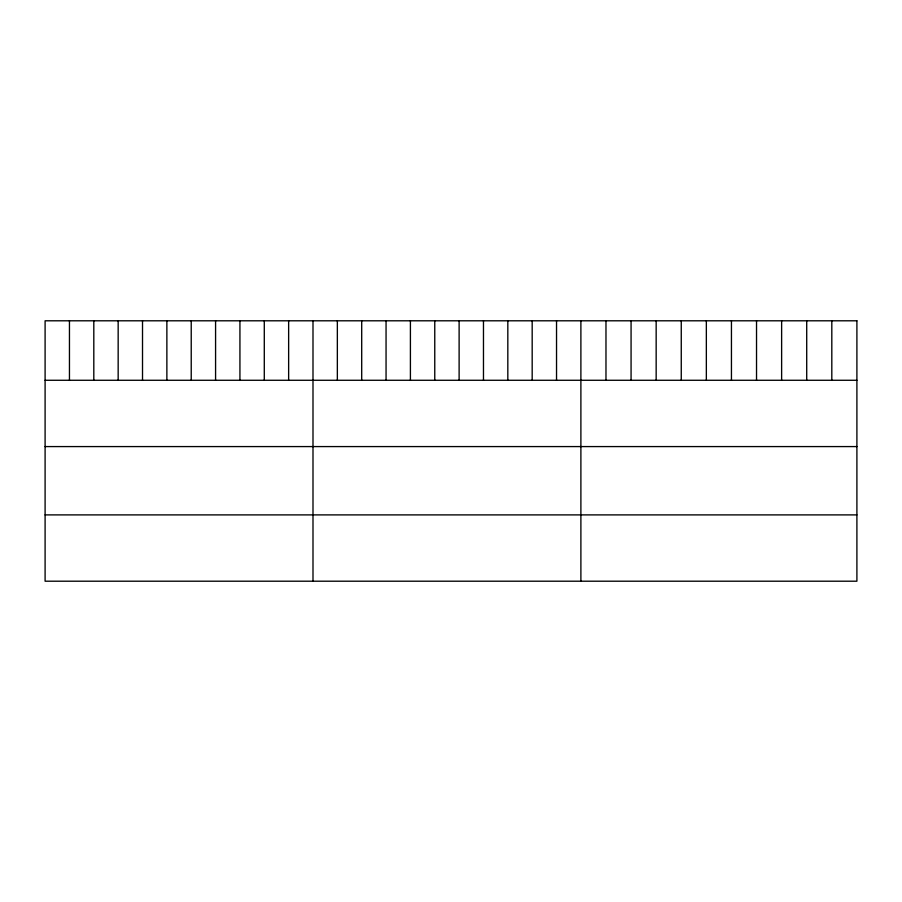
<?xml version="1.0" encoding="UTF-8"?>
<svg xmlns="http://www.w3.org/2000/svg" width="902" height="902" viewBox="0 0 902 902"><rect width="100%" height="100%" fill="white"/><g stroke="black" fill="none" stroke-linecap="round" stroke-linejoin="round"><path stroke-width="1.35" d="M45.1 380.272L856.9 380.272M45.1 446.58L856.9 446.58M45.1 514.895L856.9 514.895M831.813 320.796L831.813 380.272M806.715 320.796L806.715 380.272M781.628 320.796L781.628 380.272M756.53 320.796L756.53 380.272M731.443 320.796L731.443 380.272M706.345 320.796L706.345 380.272M681.258 320.796L681.258 380.272M656.16 320.796L656.16 380.272M631.073 320.796L631.073 380.272M605.975 320.796L605.975 380.272M580.888 320.796L580.888 581.204M556.534 320.796L556.534 380.272M532.18 320.796L532.18 380.272M507.826 320.796L507.826 380.272M483.472 320.796L483.472 380.272M459.118 320.796L459.118 380.272M434.764 320.796L434.764 380.272M410.41 320.796L410.41 380.272M386.056 320.796L386.056 380.272M361.702 320.796L361.702 380.272M337.348 320.796L337.348 380.272M312.994 320.796L312.994 581.204M288.64 320.796L288.64 380.272M264.286 320.796L264.286 380.272M239.932 320.796L239.932 380.272M215.578 320.796L215.578 380.272M191.224 320.796L191.224 380.272M166.87 320.796L166.87 380.272M142.516 320.796L142.516 380.272M118.162 320.796L118.162 380.272M93.808 320.796L93.808 380.272M69.454 320.796L69.454 380.272M856.9 320.796L45.1 320.796L45.1 581.204L856.9 581.204L856.9 320.796"/></g></svg>
